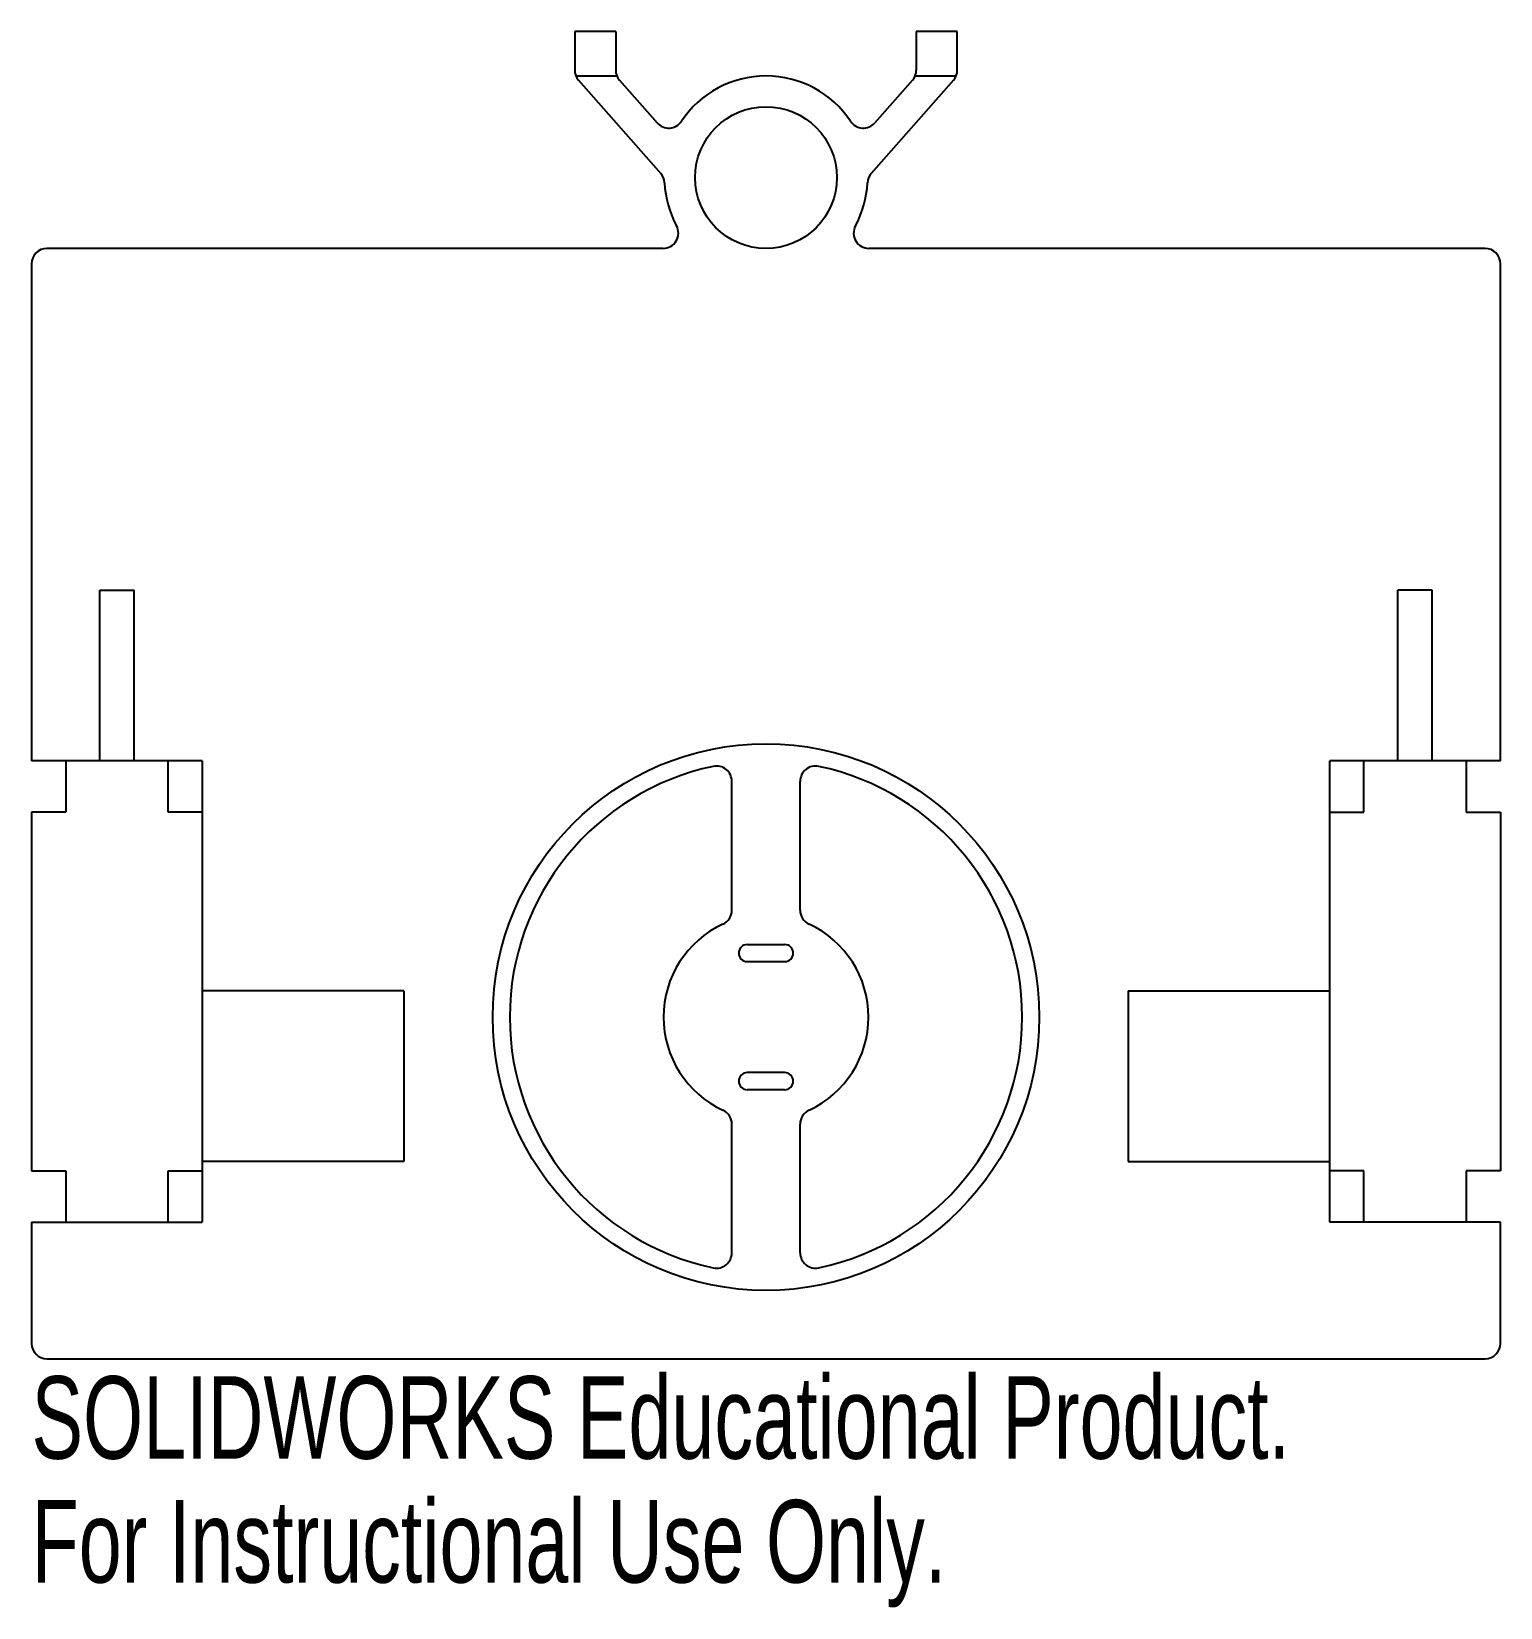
# Model space of a CAD drawing. Header units: millimetres. Extents: x -31.8 to 54.2, y -92.3 to 0.
import ezdxf

# ---------------------------------------------------------------- set-up
doc = ezdxf.new("R2010")
doc.units = ezdxf.units.MM
doc.styles.add('SLDTEXTSTYLE0', font='TXT', dxfattribs={"width": 0.7})

msp = doc.modelspace()

# ---------------------------------------------------------------- linework, layer by layer
at = {"color": 7, "linetype": 'Continuous', "lineweight": 25}
for p, q in [((2.4, 0), (0, 0)), ((0, 0), (0, -2.26)), ((2.4, 0), (2.4, -2.26)), ((20, 0), (20, -2.26)), ((22.4, 0), (20, 0)), ((22.4, -2.26), (22.4, 0)), ((0.067, -2.6), (2.467, -2.6)), ((19.933, -2.6), (22.333, -2.6)), ((0.225, -2.855), (5.034, -8.308)), ((2.625, -2.855), (4.824, -5.348)), ((22.175, -2.855), (17.366, -8.308)), ((19.775, -2.855), (17.576, -5.348)), ((5.17, -12.7), (-30.9, -12.7)), ((53.3, -12.7), (17.23, -12.7)), ((-31.8, -13.6), (-31.8, -42.7)), ((54.2, -42.7), (54.2, -13.6)), ((-27.8, -32.7), (-25.8, -32.7)), ((-27.8, -42.7), (-27.8, -32.7)), ((-25.8, -42.7), (-25.8, -32.7)), ((50.2, -32.7), (48.2, -32.7)), ((48.2, -42.7), (48.2, -32.7)), ((50.2, -42.7), (50.2, -32.7)), ((-21.8, -42.7), (-31.8, -42.7)), ((-29.8, -42.7), (-29.8, -45.7)), ((-23.8, -45.7), (-23.8, -42.7)), ((-21.8, -42.7), (-21.8, -69.7)), ((54.2, -42.7), (44.2, -42.7)), ((44.2, -69.7), (44.2, -42.7)), ((46.2, -45.7), (46.2, -42.7)), ((52.2, -42.7), (52.2, -45.7)), ((9.2, -51.439), (9.2, -43.901)), ((13.2, -51.439), (13.2, -43.901)), ((-29.8, -45.7), (-31.8, -45.7)), ((-31.8, -45.7), (-31.8, -66.7)), ((-21.8, -45.7), (-23.8, -45.7)), ((44.2, -45.7), (46.2, -45.7)), ((52.2, -45.7), (54.2, -45.7)), ((54.2, -45.7), (54.2, -66.7)), ((10.1, -53.45), (12.3, -53.45)), ((10.1, -54.45), (12.3, -54.45)), ((-10, -56.155), (-21.8, -56.155)), ((-10, -56.155), (-10, -66.155)), ((32.4, -56.155), (32.4, -66.155)), ((32.4, -56.155), (44.2, -56.155)), ((12.3, -60.95), (10.1, -60.95)), ((12.3, -61.95), (10.1, -61.95)), ((9.2, -71.499), (9.2, -63.961)), ((13.2, -71.499), (13.2, -63.961)), ((-10, -66.155), (-21.8, -66.155)), ((32.4, -66.155), (44.2, -66.155)), ((-31.8, -66.7), (-29.8, -66.7)), ((-29.8, -66.7), (-29.8, -69.7)), ((-23.8, -69.7), (-23.8, -66.7)), ((-23.8, -66.7), (-21.8, -66.7)), ((46.2, -66.7), (44.2, -66.7)), ((46.2, -69.7), (46.2, -66.7)), ((52.2, -66.7), (52.2, -69.7)), ((54.2, -66.7), (52.2, -66.7)), ((-31.8, -69.7), (-21.8, -69.7)), ((-31.8, -69.7), (-31.8, -76.8)), ((54.2, -69.7), (44.2, -69.7)), ((54.2, -76.8), (54.2, -69.7)), ((-30.9, -77.7), (53.3, -77.7))]:
    msp.add_line(p, q, dxfattribs=at)
for centre, radius in [((11.2, -8.55), 4.15), ((11.2, -57.7), 16)]:
    msp.add_circle(centre, radius, dxfattribs=at)
for centre, radius, start, end in [((0.9, -2.26), 0.9, 180, 221.40962), ((3.3, -2.26), 0.9, 180, 221.40962), ((11.2, -8.55), 5.95, 33.66367, 146.33633), ((19.1, -2.26), 0.9, 318.59038, 0), ((21.5, -2.26), 0.9, 318.59038, 0), ((5.499, -4.753), 0.9, 221.40962, 326.33633), ((16.901, -4.753), 0.9, 213.66367, 318.59038), ((4.359, -8.903), 0.9, 2.95774, 41.40962), ((11.2, -8.55), 5.95, 182.95774, 208.32371), ((11.2, -8.55), 5.95, 331.67629, 357.04226), ((18.041, -8.903), 0.9, 138.59038, 177.04226), ((5.17, -11.8), 0.9, 270, 28.32371), ((17.23, -11.8), 0.9, 151.67629, 270), ((-30.9, -13.6), 0.9, 90, 180), ((53.3, -13.6), 0.9, 0, 90), ((11.2, -57.7), 15, 101.86894, 258.13106), ((8.3, -43.901), 0.9, 0, 101.86894), ((14.1, -43.901), 0.9, 78.13106, 180), ((11.2, -57.7), 15, 281.86894, 78.13106), ((8.3, -51.439), 0.9, 294.85289, 0), ((14.1, -51.439), 0.9, 180, 245.14711), ((11.2, -57.7), 6, 114.85289, 245.14711), ((11.2, -57.7), 6, 294.85289, 65.14711), ((10.1, -53.95), 0.5, 90, 270), ((12.3, -53.95), 0.5, 270, 90), ((10.1, -61.45), 0.5, 90, 270), ((12.3, -61.45), 0.5, 270, 90), ((8.3, -63.961), 0.9, 0, 65.14711), ((14.1, -63.961), 0.9, 114.85289, 180), ((8.3, -71.499), 0.9, 258.13106, 0), ((14.1, -71.499), 0.9, 180, 281.86894), ((-30.9, -76.8), 0.9, 180, 270), ((53.3, -76.8), 0.9, 270, 0)]:
    msp.add_arc(centre, radius, start, end, dxfattribs=at)

# ---------------------------------------------------------------- texts
at = {"color": 7, "linetype": 'Continuous', "char_height": 4.83362, "attachment_point": 1, "style": 'SLDTEXTSTYLE0'}
for s, insert in [('SOLIDWORKS Educational Product.', (-31.8, -78.72)), ('For Instructional Use Only.', (-31.8, -85.97))]:
    msp.add_mtext(s, dxfattribs=dict(at, insert=insert))

doc.saveas('drawing.dxf')
